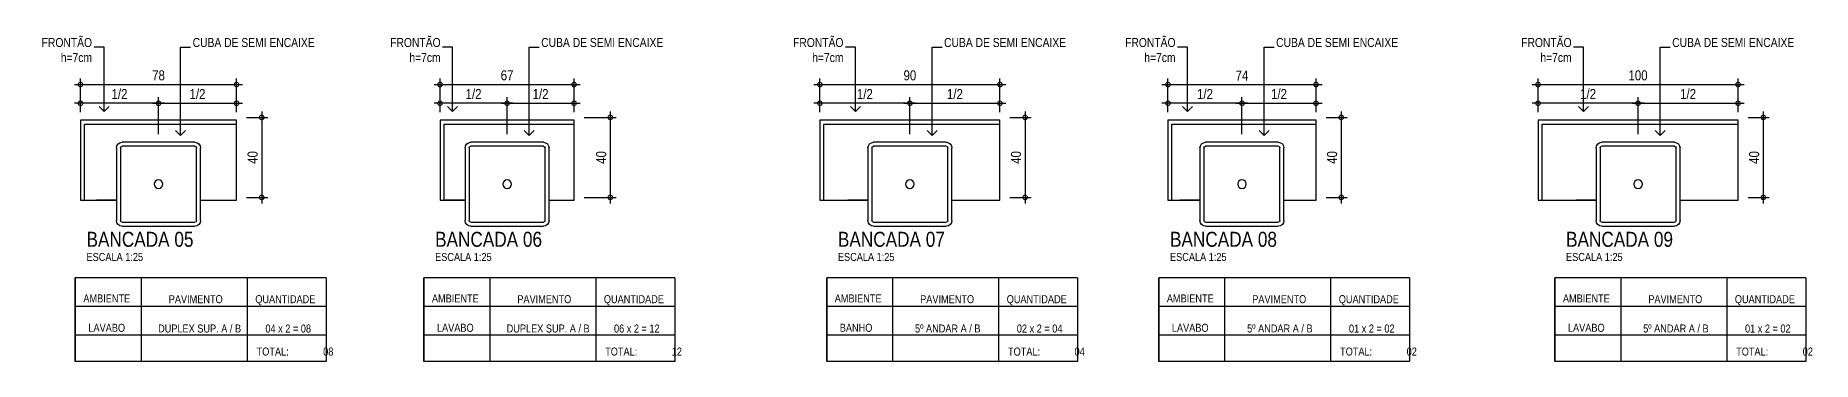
# Model space of a CAD drawing. Header units: metres. Extents: x 3 to 168, y -142 to 28.
# Drawn here: x 36.52 to 45.41, y 26.54 to 28.17 of the extents above; entities that cross this region are included whole.
import ezdxf
from ezdxf import colors
from ezdxf.entities.mleader import LeaderData, LeaderLine
from ezdxf.math import Vec2, Vec3

# ---------------------------------------------------------------- set-up
doc = ezdxf.new("R2010")
doc.units = ezdxf.units.M
for name, color, linetype in [('ARQ-DIM', 2, 'Continuous'), ('ARQ-HID', 2, 'Continuous'), ('ARQ-SIM', 1, 'Continuous'), ('ARQ-TXT', 2, 'Continuous')]:
    doc.layers.add(name, color=color, linetype=linetype)
doc.styles.add('Adesa', font='ARIALN.TTF')
doc.styles.add('Texto RL - Arial Narrow', font='ARIALN.TTF')
doc.dimstyles.new('ADESA 1-0025', dxfattribs={"dimtxt": 0.05, "dimasz": 0.045, "dimexe": 0.03, "dimexo": 0.04, "dimgap": 0.02, "dimtad": 1, "dimtoh": 1, "dimdec": 0, "dimlfac": 100, "dimzin": 4, "dimtxsty": 'Adesa', "dimblk": 'DOTSMALL', "dimcen": 1, "dimdle": 0.03, "dimclrd": 1, "dimclre": 1, "dimclrt": 256, "dimazin": 1, "dimtm": 1e-09, "dimtfac": 1, "dimtdec": 0, "dimtix": 1, "dimtmove": 2, "dimatfit": 0, "dimldrblk": 'DOTSMALL', "dimfxl": 0.8, "dimtvp": 2, "dimtolj": 1, "dimtzin": 0, "dimarcsym": 0})

# ---------------------------------------------------------------- blocks, each defined once
blk = doc.blocks.new('ARQ-HID-CUBA Q')
for points in [[(-0.1816, 0), (0.1816, 0)], [(-0.21, -0.5016), (-0.21, -0.1384)], [(-0.19, -0.5016), (-0.19, -0.1384)], [(-0.1816, -0.11), (0.1816, -0.11)], [(-0.1816, -0.13), (0.1816, -0.13)], [(0.19, -0.1384), (0.19, -0.5016)], [(0.21, -0.1384), (0.21, -0.5016)], [(-0.21, -0.4), (-0.31, -0.4)], [(0.21, -0.4), (0.31, -0.4)], [(0.1816, -0.51), (-0.1816, -0.51)], [(0.1816, -0.53), (-0.1816, -0.53)], [(0.1816, -0.53), (-0.1816, -0.53)]]:
    blk.add_lwpolyline(points)
blk.add_circle((0, -0.32), 0.0216)
for centre, radius, start, end in [((-0.1816, -0.1384), 0.0284, 90, 180), ((-0.1816, -0.1384), 0.0084, 90, 180), ((0.1816, -0.1384), 0.0284, 0, 90), ((0.1816, -0.1384), 0.0084, 0, 90), ((-0.1816, -0.5016), 0.0284, 180, 270), ((-0.1816, -0.5016), 0.0084, 180, 270), ((0.1816, -0.5016), 0.0284, 270, 0), ((0.1816, -0.5016), 0.0084, 270, 0)]:
    blk.add_arc(centre, radius, start, end)
blk = doc.blocks.new('_DotSmall')
at = {"color": 0, "linetype": 'ByBlock', "const_width": 0.5}
blk.add_lwpolyline([(-0.0625, 0, 1), (0.0625, 0, 1)], format="xyb", close=True, dxfattribs=at)
blk = doc.blocks.new('*D666')
at = {"layer": 'ARQ-DIM', "color": 1, "lineweight": -2, "transparency": 16777216}
for p, q in [((37.5784, 27.7627), (37.6844, 27.7627)), ((37.6544, 27.7927), (37.6544, 27.3327)), ((37.5784, 27.3627), (37.6844, 27.3627))]:
    blk.add_line(p, q, dxfattribs=at)
at = {"layer": 'Defpoints', "color": 0, "transparency": 16777216}
for p in [(37.5384, 27.7627), (37.5384, 27.3627), (37.6544, 27.3627)]:
    blk.add_point(p, dxfattribs=at)
at = {"layer": 'ARQ-DIM', "color": 1, "lineweight": -2, "transparency": 16777216, "xscale": 0.045, "yscale": 0.045, "zscale": 0.045}
for p, rotation in [((37.6544, 27.7627), 90), ((37.6544, 27.3627), 270)]:
    blk.add_blockref('_DotSmall', p, dxfattribs=dict(at, rotation=rotation))
at = {"layer": 'ARQ-DIM', "transparency": 16777216, "insert": (37.6089, 27.5627), "char_height": 0.05, "attachment_point": 5, "rotation": 90, "style": 'Adesa'}
blk.add_mtext('\\A1;40', dxfattribs=at)
blk = doc.blocks.new('*D667')
at = {"layer": 'ARQ-DIM', "color": 1, "lineweight": -2, "transparency": 16777216}
for p, q in [((36.7183, 27.9273), (37.5584, 27.9273)), ((36.7483, 27.7887), (36.7483, 27.9573)), ((37.5284, 27.7887), (37.5284, 27.9573))]:
    blk.add_line(p, q, dxfattribs=at)
at = {"layer": 'Defpoints', "color": 0, "transparency": 16777216}
for p in [(37.5284, 27.9273), (36.7483, 27.7487), (37.5284, 27.7487)]:
    blk.add_point(p, dxfattribs=at)
at = {"layer": 'ARQ-DIM', "color": 1, "lineweight": -2, "transparency": 16777216, "xscale": 0.045, "yscale": 0.045, "zscale": 0.045, "rotation": 180}
blk.add_blockref('_DotSmall', (36.7483, 27.9273), dxfattribs=at)
at = {"layer": 'ARQ-DIM', "color": 1, "lineweight": -2, "transparency": 16777216, "xscale": 0.045, "yscale": 0.045, "zscale": 0.045}
blk.add_blockref('_DotSmall', (37.5284, 27.9273), dxfattribs=at)
at = {"layer": 'ARQ-DIM', "transparency": 16777216, "insert": (37.1384, 27.9729), "char_height": 0.05, "attachment_point": 5, "style": 'Adesa'}
blk.add_mtext('\\A1;78', dxfattribs=at)
blk = doc.blocks.new('_Open90')
at = {"color": 0, "linetype": 'ByBlock', "lineweight": -2}
for p, q in [((0, 0), (-1, 0)), ((-0.5, 0.5), (0, 0)), ((0, 0), (-0.5, -0.5))]:
    blk.add_line(p, q, dxfattribs=at)
blk = doc.blocks.new('*D668')
at = {"layer": 'ARQ-DIM', "color": 1, "lineweight": -2, "transparency": 16777216}
for p, q in [((37.1684, 27.8337), (36.7183, 27.8337)), ((36.7483, 27.7887), (36.7483, 27.8637)), ((37.1384, 27.6787), (37.1384, 27.8637))]:
    blk.add_line(p, q, dxfattribs=at)
at = {"layer": 'Defpoints', "color": 0, "transparency": 16777216}
for p in [(36.7483, 27.8337), (36.7483, 27.7487), (37.1384, 27.6387)]:
    blk.add_point(p, dxfattribs=at)
at = {"layer": 'ARQ-DIM', "color": 1, "lineweight": -2, "transparency": 16777216, "xscale": 0.045, "yscale": 0.045, "zscale": 0.045, "rotation": 180}
blk.add_blockref('_DotSmall', (36.7483, 27.8337), dxfattribs=at)
at = {"layer": 'ARQ-DIM', "color": 1, "lineweight": -2, "transparency": 16777216, "xscale": 0.045, "yscale": 0.045, "zscale": 0.045}
blk.add_blockref('_DotSmall', (37.1384, 27.8337), dxfattribs=at)
at = {"layer": 'ARQ-DIM', "transparency": 16777216, "insert": (36.9433, 27.8795), "char_height": 0.05, "attachment_point": 5, "style": 'Adesa'}
blk.add_mtext('\\A1;1/2', dxfattribs=at)
blk = doc.blocks.new('*D669')
at = {"layer": 'ARQ-DIM', "color": 1, "lineweight": -2, "transparency": 16777216}
for p, q in [((37.1084, 27.8337), (37.5584, 27.8337)), ((37.1384, 27.6787), (37.1384, 27.8637)), ((37.5284, 27.7887), (37.5284, 27.8637))]:
    blk.add_line(p, q, dxfattribs=at)
at = {"layer": 'Defpoints', "color": 0, "transparency": 16777216}
for p in [(37.5284, 27.8337), (37.5284, 27.7487), (37.1384, 27.6387)]:
    blk.add_point(p, dxfattribs=at)
at = {"layer": 'ARQ-DIM', "color": 1, "lineweight": -2, "transparency": 16777216, "xscale": 0.045, "yscale": 0.045, "zscale": 0.045, "rotation": 180}
blk.add_blockref('_DotSmall', (37.1384, 27.8337), dxfattribs=at)
at = {"layer": 'ARQ-DIM', "color": 1, "lineweight": -2, "transparency": 16777216, "xscale": 0.045, "yscale": 0.045, "zscale": 0.045}
blk.add_blockref('_DotSmall', (37.5284, 27.8337), dxfattribs=at)
at = {"layer": 'ARQ-DIM', "transparency": 16777216, "insert": (37.3334, 27.8795), "char_height": 0.05, "attachment_point": 5, "style": 'Adesa'}
blk.add_mtext('\\A1;1/2', dxfattribs=at)
blk = doc.blocks.new('*D670')
at = {"layer": 'ARQ-DIM', "color": 1, "lineweight": -2, "transparency": 16777216}
for p, q in [((39.2657, 27.7627), (39.4268, 27.7627)), ((39.3968, 27.7927), (39.3968, 27.3327)), ((39.2657, 27.3627), (39.4268, 27.3627))]:
    blk.add_line(p, q, dxfattribs=at)
at = {"layer": 'Defpoints', "color": 0, "transparency": 16777216}
for p in [(39.2257, 27.7627), (39.2257, 27.3627), (39.3968, 27.3627)]:
    blk.add_point(p, dxfattribs=at)
at = {"layer": 'ARQ-DIM', "color": 1, "lineweight": -2, "transparency": 16777216, "xscale": 0.045, "yscale": 0.045, "zscale": 0.045}
for p, rotation in [((39.3968, 27.7627), 90), ((39.3968, 27.3627), 270)]:
    blk.add_blockref('_DotSmall', p, dxfattribs=dict(at, rotation=rotation))
at = {"layer": 'ARQ-DIM', "transparency": 16777216, "insert": (39.3513, 27.5627), "char_height": 0.05, "attachment_point": 5, "rotation": 90, "style": 'Adesa'}
blk.add_mtext('\\A1;40', dxfattribs=at)
blk = doc.blocks.new('*D671')
at = {"layer": 'ARQ-DIM', "color": 1, "lineweight": -2, "transparency": 16777216}
for p, q in [((38.5158, 27.9273), (39.2458, 27.9273)), ((38.5458, 27.7887), (38.5458, 27.9573)), ((39.2158, 27.7887), (39.2158, 27.9573))]:
    blk.add_line(p, q, dxfattribs=at)
at = {"layer": 'Defpoints', "color": 0, "transparency": 16777216}
for p in [(39.2158, 27.9273), (38.5458, 27.7487), (39.2158, 27.7487)]:
    blk.add_point(p, dxfattribs=at)
at = {"layer": 'ARQ-DIM', "color": 1, "lineweight": -2, "transparency": 16777216, "xscale": 0.045, "yscale": 0.045, "zscale": 0.045, "rotation": 180}
blk.add_blockref('_DotSmall', (38.5458, 27.9273), dxfattribs=at)
at = {"layer": 'ARQ-DIM', "color": 1, "lineweight": -2, "transparency": 16777216, "xscale": 0.045, "yscale": 0.045, "zscale": 0.045}
blk.add_blockref('_DotSmall', (39.2158, 27.9273), dxfattribs=at)
at = {"layer": 'ARQ-DIM', "transparency": 16777216, "insert": (38.8808, 27.9729), "char_height": 0.05, "attachment_point": 5, "style": 'Adesa'}
blk.add_mtext('\\A1;67', dxfattribs=at)
blk = doc.blocks.new('*D672')
at = {"layer": 'ARQ-DIM', "color": 1, "lineweight": -2, "transparency": 16777216}
for p, q in [((38.9108, 27.8337), (38.5158, 27.8337)), ((38.5458, 27.7887), (38.5458, 27.8637)), ((38.8808, 27.6787), (38.8808, 27.8637))]:
    blk.add_line(p, q, dxfattribs=at)
at = {"layer": 'Defpoints', "color": 0, "transparency": 16777216}
for p in [(38.5458, 27.8337), (38.5458, 27.7487), (38.8808, 27.6387)]:
    blk.add_point(p, dxfattribs=at)
at = {"layer": 'ARQ-DIM', "color": 1, "lineweight": -2, "transparency": 16777216, "xscale": 0.045, "yscale": 0.045, "zscale": 0.045, "rotation": 180}
blk.add_blockref('_DotSmall', (38.5458, 27.8337), dxfattribs=at)
at = {"layer": 'ARQ-DIM', "color": 1, "lineweight": -2, "transparency": 16777216, "xscale": 0.045, "yscale": 0.045, "zscale": 0.045}
blk.add_blockref('_DotSmall', (38.8808, 27.8337), dxfattribs=at)
at = {"layer": 'ARQ-DIM', "transparency": 16777216, "insert": (38.7133, 27.8795), "char_height": 0.05, "attachment_point": 5, "style": 'Adesa'}
blk.add_mtext('\\A1;1/2', dxfattribs=at)
blk = doc.blocks.new('*D673')
at = {"layer": 'ARQ-DIM', "color": 1, "lineweight": -2, "transparency": 16777216}
for p, q in [((38.8508, 27.8337), (39.2458, 27.8337)), ((38.8808, 27.6787), (38.8808, 27.8637)), ((39.2158, 27.7887), (39.2158, 27.8637))]:
    blk.add_line(p, q, dxfattribs=at)
at = {"layer": 'Defpoints', "color": 0, "transparency": 16777216}
for p in [(39.2158, 27.8337), (39.2158, 27.7487), (38.8808, 27.6387)]:
    blk.add_point(p, dxfattribs=at)
at = {"layer": 'ARQ-DIM', "color": 1, "lineweight": -2, "transparency": 16777216, "xscale": 0.045, "yscale": 0.045, "zscale": 0.045, "rotation": 180}
blk.add_blockref('_DotSmall', (38.8808, 27.8337), dxfattribs=at)
at = {"layer": 'ARQ-DIM', "color": 1, "lineweight": -2, "transparency": 16777216, "xscale": 0.045, "yscale": 0.045, "zscale": 0.045}
blk.add_blockref('_DotSmall', (39.2158, 27.8337), dxfattribs=at)
at = {"layer": 'ARQ-DIM', "transparency": 16777216, "insert": (39.0483, 27.8795), "char_height": 0.05, "attachment_point": 5, "style": 'Adesa'}
blk.add_mtext('\\A1;1/2', dxfattribs=at)
blk = doc.blocks.new('*D674')
at = {"layer": 'ARQ-DIM', "color": 1, "lineweight": -2, "transparency": 16777216}
for p, q in [((41.3944, 27.7627), (41.5005, 27.7627)), ((41.4705, 27.7927), (41.4705, 27.3327)), ((41.3944, 27.3627), (41.5005, 27.3627))]:
    blk.add_line(p, q, dxfattribs=at)
at = {"layer": 'Defpoints', "color": 0, "transparency": 16777216}
for p in [(41.3544, 27.7627), (41.3544, 27.3627), (41.4705, 27.3627)]:
    blk.add_point(p, dxfattribs=at)
at = {"layer": 'ARQ-DIM', "color": 1, "lineweight": -2, "transparency": 16777216, "xscale": 0.045, "yscale": 0.045, "zscale": 0.045}
for p, rotation in [((41.4705, 27.7627), 90), ((41.4705, 27.3627), 270)]:
    blk.add_blockref('_DotSmall', p, dxfattribs=dict(at, rotation=rotation))
at = {"layer": 'ARQ-DIM', "transparency": 16777216, "insert": (41.425, 27.5627), "char_height": 0.05, "attachment_point": 5, "rotation": 90, "style": 'Adesa'}
blk.add_mtext('\\A1;40', dxfattribs=at)
blk = doc.blocks.new('*D675')
at = {"layer": 'ARQ-DIM', "color": 1, "lineweight": -2, "transparency": 16777216}
for p, q in [((40.4145, 27.9273), (41.3745, 27.9273)), ((40.4445, 27.7887), (40.4445, 27.9573)), ((41.3445, 27.7887), (41.3445, 27.9573))]:
    blk.add_line(p, q, dxfattribs=at)
at = {"layer": 'Defpoints', "color": 0, "transparency": 16777216}
for p in [(41.3445, 27.9273), (40.4445, 27.7487), (41.3445, 27.7487)]:
    blk.add_point(p, dxfattribs=at)
at = {"layer": 'ARQ-DIM', "color": 1, "lineweight": -2, "transparency": 16777216, "xscale": 0.045, "yscale": 0.045, "zscale": 0.045, "rotation": 180}
blk.add_blockref('_DotSmall', (40.4445, 27.9273), dxfattribs=at)
at = {"layer": 'ARQ-DIM', "color": 1, "lineweight": -2, "transparency": 16777216, "xscale": 0.045, "yscale": 0.045, "zscale": 0.045}
blk.add_blockref('_DotSmall', (41.3445, 27.9273), dxfattribs=at)
at = {"layer": 'ARQ-DIM', "transparency": 16777216, "insert": (40.8945, 27.9729), "char_height": 0.05, "attachment_point": 5, "style": 'Adesa'}
blk.add_mtext('\\A1;90', dxfattribs=at)
blk = doc.blocks.new('*D676')
at = {"layer": 'ARQ-DIM', "color": 1, "lineweight": -2, "transparency": 16777216}
for p, q in [((40.9245, 27.8337), (40.4145, 27.8337)), ((40.4445, 27.7887), (40.4445, 27.8637)), ((40.8945, 27.6787), (40.8945, 27.8637))]:
    blk.add_line(p, q, dxfattribs=at)
at = {"layer": 'Defpoints', "color": 0, "transparency": 16777216}
for p in [(40.4445, 27.8337), (40.4445, 27.7487), (40.8945, 27.6387)]:
    blk.add_point(p, dxfattribs=at)
at = {"layer": 'ARQ-DIM', "color": 1, "lineweight": -2, "transparency": 16777216, "xscale": 0.045, "yscale": 0.045, "zscale": 0.045, "rotation": 180}
blk.add_blockref('_DotSmall', (40.4445, 27.8337), dxfattribs=at)
at = {"layer": 'ARQ-DIM', "color": 1, "lineweight": -2, "transparency": 16777216, "xscale": 0.045, "yscale": 0.045, "zscale": 0.045}
blk.add_blockref('_DotSmall', (40.8945, 27.8337), dxfattribs=at)
at = {"layer": 'ARQ-DIM', "transparency": 16777216, "insert": (40.6695, 27.8795), "char_height": 0.05, "attachment_point": 5, "style": 'Adesa'}
blk.add_mtext('\\A1;1/2', dxfattribs=at)
blk = doc.blocks.new('*D677')
at = {"layer": 'ARQ-DIM', "color": 1, "lineweight": -2, "transparency": 16777216}
for p, q in [((40.8645, 27.8337), (41.3745, 27.8337)), ((40.8945, 27.6787), (40.8945, 27.8637)), ((41.3445, 27.7887), (41.3445, 27.8637))]:
    blk.add_line(p, q, dxfattribs=at)
at = {"layer": 'Defpoints', "color": 0, "transparency": 16777216}
for p in [(41.3445, 27.8337), (41.3445, 27.7487), (40.8945, 27.6387)]:
    blk.add_point(p, dxfattribs=at)
at = {"layer": 'ARQ-DIM', "color": 1, "lineweight": -2, "transparency": 16777216, "xscale": 0.045, "yscale": 0.045, "zscale": 0.045, "rotation": 180}
blk.add_blockref('_DotSmall', (40.8945, 27.8337), dxfattribs=at)
at = {"layer": 'ARQ-DIM', "color": 1, "lineweight": -2, "transparency": 16777216, "xscale": 0.045, "yscale": 0.045, "zscale": 0.045}
blk.add_blockref('_DotSmall', (41.3445, 27.8337), dxfattribs=at)
at = {"layer": 'ARQ-DIM', "transparency": 16777216, "insert": (41.1195, 27.8795), "char_height": 0.05, "attachment_point": 5, "style": 'Adesa'}
blk.add_mtext('\\A1;1/2', dxfattribs=at)
blk = doc.blocks.new('*D678')
at = {"layer": 'ARQ-DIM', "color": 1, "lineweight": -2, "transparency": 16777216}
for p, q in [((42.9745, 27.7627), (43.0806, 27.7627)), ((43.0506, 27.7927), (43.0506, 27.3327)), ((42.9745, 27.3627), (43.0806, 27.3627))]:
    blk.add_line(p, q, dxfattribs=at)
at = {"layer": 'Defpoints', "color": 0, "transparency": 16777216}
for p in [(42.9345, 27.7627), (42.9345, 27.3627), (43.0506, 27.3627)]:
    blk.add_point(p, dxfattribs=at)
at = {"layer": 'ARQ-DIM', "color": 1, "lineweight": -2, "transparency": 16777216, "xscale": 0.045, "yscale": 0.045, "zscale": 0.045}
for p, rotation in [((43.0506, 27.7627), 90), ((43.0506, 27.3627), 270)]:
    blk.add_blockref('_DotSmall', p, dxfattribs=dict(at, rotation=rotation))
at = {"layer": 'ARQ-DIM', "transparency": 16777216, "insert": (43.005, 27.5627), "char_height": 0.05, "attachment_point": 5, "rotation": 90, "style": 'Adesa'}
blk.add_mtext('\\A1;40', dxfattribs=at)
blk = doc.blocks.new('*D679')
at = {"layer": 'ARQ-DIM', "color": 1, "lineweight": -2, "transparency": 16777216}
for p, q in [((42.1545, 27.9273), (42.9545, 27.9273)), ((42.1845, 27.7887), (42.1845, 27.9573)), ((42.9245, 27.7887), (42.9245, 27.9573))]:
    blk.add_line(p, q, dxfattribs=at)
at = {"layer": 'Defpoints', "color": 0, "transparency": 16777216}
for p in [(42.9245, 27.9273), (42.1845, 27.7487), (42.9245, 27.7487)]:
    blk.add_point(p, dxfattribs=at)
at = {"layer": 'ARQ-DIM', "color": 1, "lineweight": -2, "transparency": 16777216, "xscale": 0.045, "yscale": 0.045, "zscale": 0.045, "rotation": 180}
blk.add_blockref('_DotSmall', (42.1845, 27.9273), dxfattribs=at)
at = {"layer": 'ARQ-DIM', "color": 1, "lineweight": -2, "transparency": 16777216, "xscale": 0.045, "yscale": 0.045, "zscale": 0.045}
blk.add_blockref('_DotSmall', (42.9245, 27.9273), dxfattribs=at)
at = {"layer": 'ARQ-DIM', "transparency": 16777216, "insert": (42.5545, 27.9723), "char_height": 0.05, "attachment_point": 5, "style": 'Adesa'}
blk.add_mtext('\\A1;74', dxfattribs=at)
blk = doc.blocks.new('*D680')
at = {"layer": 'ARQ-DIM', "color": 1, "lineweight": -2, "transparency": 16777216}
for p, q in [((42.5845, 27.8337), (42.1545, 27.8337)), ((42.1845, 27.7887), (42.1845, 27.8637)), ((42.5545, 27.6787), (42.5545, 27.8637))]:
    blk.add_line(p, q, dxfattribs=at)
at = {"layer": 'Defpoints', "color": 0, "transparency": 16777216}
for p in [(42.1845, 27.8337), (42.1845, 27.7487), (42.5545, 27.6387)]:
    blk.add_point(p, dxfattribs=at)
at = {"layer": 'ARQ-DIM', "color": 1, "lineweight": -2, "transparency": 16777216, "xscale": 0.045, "yscale": 0.045, "zscale": 0.045, "rotation": 180}
blk.add_blockref('_DotSmall', (42.1845, 27.8337), dxfattribs=at)
at = {"layer": 'ARQ-DIM', "color": 1, "lineweight": -2, "transparency": 16777216, "xscale": 0.045, "yscale": 0.045, "zscale": 0.045}
blk.add_blockref('_DotSmall', (42.5545, 27.8337), dxfattribs=at)
at = {"layer": 'ARQ-DIM', "transparency": 16777216, "insert": (42.3695, 27.8795), "char_height": 0.05, "attachment_point": 5, "style": 'Adesa'}
blk.add_mtext('\\A1;1/2', dxfattribs=at)
blk = doc.blocks.new('*D681')
at = {"layer": 'ARQ-DIM', "color": 1, "lineweight": -2, "transparency": 16777216}
for p, q in [((42.5245, 27.8337), (42.9545, 27.8337)), ((42.5545, 27.6787), (42.5545, 27.8637)), ((42.9245, 27.7887), (42.9245, 27.8637))]:
    blk.add_line(p, q, dxfattribs=at)
at = {"layer": 'Defpoints', "color": 0, "transparency": 16777216}
for p in [(42.9245, 27.8337), (42.9245, 27.7487), (42.5545, 27.6387)]:
    blk.add_point(p, dxfattribs=at)
at = {"layer": 'ARQ-DIM', "color": 1, "lineweight": -2, "transparency": 16777216, "xscale": 0.045, "yscale": 0.045, "zscale": 0.045, "rotation": 180}
blk.add_blockref('_DotSmall', (42.5545, 27.8337), dxfattribs=at)
at = {"layer": 'ARQ-DIM', "color": 1, "lineweight": -2, "transparency": 16777216, "xscale": 0.045, "yscale": 0.045, "zscale": 0.045}
blk.add_blockref('_DotSmall', (42.9245, 27.8337), dxfattribs=at)
at = {"layer": 'ARQ-DIM', "transparency": 16777216, "insert": (42.7395, 27.8795), "char_height": 0.05, "attachment_point": 5, "style": 'Adesa'}
blk.add_mtext('\\A1;1/2', dxfattribs=at)
blk = doc.blocks.new('*D682')
at = {"layer": 'ARQ-DIM', "color": 1, "lineweight": -2, "transparency": 16777216}
for p, q in [((45.0843, 27.7627), (45.1904, 27.7627)), ((45.1604, 27.7927), (45.1604, 27.3327)), ((45.0843, 27.3627), (45.1904, 27.3627))]:
    blk.add_line(p, q, dxfattribs=at)
at = {"layer": 'Defpoints', "color": 0, "transparency": 16777216}
for p in [(45.0443, 27.7627), (45.0443, 27.3627), (45.1604, 27.3627)]:
    blk.add_point(p, dxfattribs=at)
at = {"layer": 'ARQ-DIM', "color": 1, "lineweight": -2, "transparency": 16777216, "xscale": 0.045, "yscale": 0.045, "zscale": 0.045}
for p, rotation in [((45.1604, 27.7627), 90), ((45.1604, 27.3627), 270)]:
    blk.add_blockref('_DotSmall', p, dxfattribs=dict(at, rotation=rotation))
at = {"layer": 'ARQ-DIM', "transparency": 16777216, "insert": (45.1148, 27.5627), "char_height": 0.05, "attachment_point": 5, "rotation": 90, "style": 'Adesa'}
blk.add_mtext('\\A1;40', dxfattribs=at)
blk = doc.blocks.new('*D683')
at = {"layer": 'ARQ-DIM', "color": 1, "lineweight": -2, "transparency": 16777216}
for p, q in [((44.0043, 27.9273), (45.0643, 27.9273)), ((44.0343, 27.7887), (44.0343, 27.9573)), ((45.0343, 27.7887), (45.0343, 27.9573))]:
    blk.add_line(p, q, dxfattribs=at)
at = {"layer": 'Defpoints', "color": 0, "transparency": 16777216}
for p in [(45.0343, 27.9273), (44.0343, 27.7487), (45.0343, 27.7487)]:
    blk.add_point(p, dxfattribs=at)
at = {"layer": 'ARQ-DIM', "color": 1, "lineweight": -2, "transparency": 16777216, "xscale": 0.045, "yscale": 0.045, "zscale": 0.045, "rotation": 180}
blk.add_blockref('_DotSmall', (44.0343, 27.9273), dxfattribs=at)
at = {"layer": 'ARQ-DIM', "color": 1, "lineweight": -2, "transparency": 16777216, "xscale": 0.045, "yscale": 0.045, "zscale": 0.045}
blk.add_blockref('_DotSmall', (45.0343, 27.9273), dxfattribs=at)
at = {"layer": 'ARQ-DIM', "transparency": 16777216, "insert": (44.5343, 27.9729), "char_height": 0.05, "attachment_point": 5, "style": 'Adesa'}
blk.add_mtext('\\A1;100', dxfattribs=at)
blk = doc.blocks.new('*D684')
at = {"layer": 'ARQ-DIM', "color": 1, "lineweight": -2, "transparency": 16777216}
for p, q in [((44.5643, 27.8337), (44.0043, 27.8337)), ((44.0343, 27.7887), (44.0343, 27.8637)), ((44.5343, 27.6787), (44.5343, 27.8637))]:
    blk.add_line(p, q, dxfattribs=at)
at = {"layer": 'Defpoints', "color": 0, "transparency": 16777216}
for p in [(44.0343, 27.8337), (44.0343, 27.7487), (44.5343, 27.6387)]:
    blk.add_point(p, dxfattribs=at)
at = {"layer": 'ARQ-DIM', "color": 1, "lineweight": -2, "transparency": 16777216, "xscale": 0.045, "yscale": 0.045, "zscale": 0.045, "rotation": 180}
blk.add_blockref('_DotSmall', (44.0343, 27.8337), dxfattribs=at)
at = {"layer": 'ARQ-DIM', "color": 1, "lineweight": -2, "transparency": 16777216, "xscale": 0.045, "yscale": 0.045, "zscale": 0.045}
blk.add_blockref('_DotSmall', (44.5343, 27.8337), dxfattribs=at)
at = {"layer": 'ARQ-DIM', "transparency": 16777216, "insert": (44.2843, 27.8795), "char_height": 0.05, "attachment_point": 5, "style": 'Adesa'}
blk.add_mtext('\\A1;1/2', dxfattribs=at)
blk = doc.blocks.new('*D685')
at = {"layer": 'ARQ-DIM', "color": 1, "lineweight": -2, "transparency": 16777216}
for p, q in [((44.5043, 27.8337), (45.0643, 27.8337)), ((44.5343, 27.6787), (44.5343, 27.8637)), ((45.0343, 27.7887), (45.0343, 27.8637))]:
    blk.add_line(p, q, dxfattribs=at)
at = {"layer": 'Defpoints', "color": 0, "transparency": 16777216}
for p in [(45.0343, 27.8337), (45.0343, 27.7487), (44.5343, 27.6387)]:
    blk.add_point(p, dxfattribs=at)
at = {"layer": 'ARQ-DIM', "color": 1, "lineweight": -2, "transparency": 16777216, "xscale": 0.045, "yscale": 0.045, "zscale": 0.045, "rotation": 180}
blk.add_blockref('_DotSmall', (44.5343, 27.8337), dxfattribs=at)
at = {"layer": 'ARQ-DIM', "color": 1, "lineweight": -2, "transparency": 16777216, "xscale": 0.045, "yscale": 0.045, "zscale": 0.045}
blk.add_blockref('_DotSmall', (45.0343, 27.8337), dxfattribs=at)
at = {"layer": 'ARQ-DIM', "transparency": 16777216, "insert": (44.7843, 27.8795), "char_height": 0.05, "attachment_point": 5, "style": 'Adesa'}
blk.add_mtext('\\A1;1/2', dxfattribs=at)
blk = doc.blocks.new('AREAS MOLHADAS')
at = {"layer": 'ARQ-HID'}
for points in [[(37.3884, 27.3487), (37.5284, 27.3487), (37.5284, 27.7487), (36.7483, 27.7487), (36.7483, 27.3487), (36.9284, 27.3487)], [(36.7683, 27.3487), (36.7683, 27.7287), (37.5284, 27.7287)], [(39.1308, 27.3487), (39.2158, 27.3487), (39.2158, 27.7487), (38.5458, 27.7487), (38.5458, 27.3487), (38.6708, 27.3487)], [(38.5658, 27.3487), (38.5658, 27.7287), (39.2158, 27.7287)], [(41.1445, 27.3487), (41.3445, 27.3487), (41.3445, 27.7487), (40.4445, 27.7487), (40.4445, 27.3487), (40.6845, 27.3487)], [(40.4645, 27.3487), (40.4645, 27.7287), (41.3445, 27.7287)], [(42.8045, 27.3487), (42.9245, 27.3487), (42.9245, 27.7487), (42.1845, 27.7487), (42.1845, 27.3487), (42.3445, 27.3487)], [(42.2045, 27.3487), (42.2045, 27.7287), (42.9245, 27.7287)], [(44.7844, 27.3487), (45.0343, 27.3487), (45.0343, 27.7487), (44.0343, 27.7487), (44.0343, 27.3487), (44.3243, 27.3487)], [(44.0543, 27.3487), (44.0543, 27.7287), (45.0343, 27.7287)]]:
    blk.add_lwpolyline(points, dxfattribs=at)
at = {"layer": 'ARQ-SIM', "ltscale": 0.01}
for p, q in [((37.9765, 26.9611), (36.7225, 26.9611, 0)), ((36.7225, 26.5427, 0), (36.7225, 26.9611, 0)), ((36.7225, 26.5427, 0), (36.7225, 26.9611, 0)), ((36.7225, 26.9611, 0), (36.7225, 26.5427, 0)), ((37.0515, 26.9611), (37.0515, 26.5427)), ((37.5813, 26.9611), (37.5813, 26.5427)), ((37.9765, 26.9611), (37.9765, 26.5427)), ((39.7189, 26.9611), (38.4649, 26.9611, 0)), ((38.4649, 26.5427, 0), (38.4649, 26.9611, 0)), ((38.4649, 26.5427, 0), (38.4649, 26.9611, 0)), ((38.4649, 26.9611, 0), (38.4649, 26.5427, 0)), ((38.7939, 26.9611), (38.7939, 26.5427)), ((39.3237, 26.9611), (39.3237, 26.5427)), ((39.7189, 26.9611), (39.7189, 26.5427)), ((41.7326, 26.9611), (40.4786, 26.9611, 0)), ((40.4786, 26.5427, 0), (40.4786, 26.9611, 0)), ((40.4786, 26.5427, 0), (40.4786, 26.9611, 0)), ((40.4786, 26.9611, 0), (40.4786, 26.5427, 0)), ((40.8076, 26.9611), (40.8076, 26.5427)), ((41.3374, 26.9611), (41.3374, 26.5427)), ((41.7326, 26.9611), (41.7326, 26.5427)), ((43.3926, 26.9611), (42.1386, 26.9611, 0)), ((42.1386, 26.5427, 0), (42.1386, 26.9611, 0)), ((42.1386, 26.5427, 0), (42.1386, 26.9611, 0)), ((42.1386, 26.9611, 0), (42.1386, 26.5427, 0)), ((42.4676, 26.9611), (42.4676, 26.5427)), ((42.9975, 26.9611), (42.9975, 26.5427)), ((43.3926, 26.9611), (43.3926, 26.5427)), ((45.3724, 26.9611), (44.1185, 26.9611, 0)), ((44.1185, 26.5427, 0), (44.1185, 26.9611, 0)), ((44.1185, 26.5427, 0), (44.1185, 26.9611, 0)), ((44.1185, 26.9611, 0), (44.1185, 26.5427, 0)), ((44.4475, 26.9611), (44.4475, 26.5427)), ((44.9773, 26.9611), (44.9773, 26.5427)), ((45.3724, 26.9611), (45.3724, 26.5427)), ((37.0515, 26.8173), (36.7225, 26.8173, 0)), ((37.9765, 26.8173), (37.0515, 26.8173)), ((38.7939, 26.8173), (38.4649, 26.8173, 0)), ((39.7189, 26.8173), (38.7939, 26.8173)), ((40.8076, 26.8173), (40.4786, 26.8173, 0)), ((41.7326, 26.8173), (40.8076, 26.8173)), ((42.4676, 26.8173), (42.1386, 26.8173, 0)), ((43.3926, 26.8173), (42.4676, 26.8173)), ((44.4475, 26.8173), (44.1185, 26.8173, 0)), ((45.3724, 26.8173), (44.4475, 26.8173)), ((37.0515, 26.6735), (36.7225, 26.6735, 0)), ((37.9765, 26.6735), (36.7225, 26.6735, 0)), ((37.9765, 26.6735), (37.0515, 26.6735)), ((38.7939, 26.6735), (38.4649, 26.6735, 0)), ((39.7189, 26.6735), (38.4649, 26.6735, 0)), ((39.7189, 26.6735), (38.7939, 26.6735)), ((40.8076, 26.6735), (40.4786, 26.6735, 0)), ((41.7326, 26.6735), (40.4786, 26.6735, 0)), ((41.7326, 26.6735), (40.8076, 26.6735)), ((42.4676, 26.6735), (42.1386, 26.6735, 0)), ((43.3926, 26.6735), (42.1386, 26.6735, 0)), ((43.3926, 26.6735), (42.4676, 26.6735)), ((44.4475, 26.6735), (44.1185, 26.6735, 0)), ((45.3724, 26.6735), (44.1185, 26.6735, 0)), ((45.3724, 26.6735), (44.4475, 26.6735)), ((37.9765, 26.5427), (36.7225, 26.5427)), ((39.7189, 26.5427), (38.4649, 26.5427)), ((41.7326, 26.5427), (40.4786, 26.5427)), ((43.3926, 26.5427), (42.1386, 26.5427)), ((45.3724, 26.5427), (44.1185, 26.5427))]:
    blk.add_line(p, q, dxfattribs=at)
at = {"layer": 'ARQ-HID', "xscale": -1}
for p in [(37.1384, 27.7487), (38.8808, 27.7487), (40.8945, 27.7487), (42.5545, 27.7487), (44.5343, 27.7487)]:
    blk.add_blockref('ARQ-HID-CUBA Q', p, dxfattribs=at)
at = {"layer": 'ARQ-TXT', "style": 'Adesa'}
for s, height, p in [('BANCADA 05', 0.075, (36.7786, 27.116, 0)), ('BANCADA 06', 0.075, (38.521, 27.116, 0)), ('BANCADA 07', 0.075, (40.5347, 27.116, 0)), ('BANCADA 08', 0.075, (42.1947, 27.116, 0)), ('BANCADA 09', 0.075, (44.1745, 27.116, 0)), ('ESCALA 1:25', 0.04, (36.7786, 27.0453, 0)), ('ESCALA 1:25', 0.04, (38.521, 27.0453, 0)), ('ESCALA 1:25', 0.04, (40.5347, 27.0453, 0)), ('ESCALA 1:25', 0.04, (42.1947, 27.0453, 0)), ('ESCALA 1:25', 0.04, (44.1745, 27.0453, 0))]:
    blk.add_text(s, height=height, dxfattribs=at).set_placement(p)
at = {"layer": 'ARQ-TXT', "ltscale": 0.01, "char_height": 0.04, "style": 'Adesa'}
for s, insert, width, attachment_point in [('AMBIENTE', (36.8798, 26.8779), 0.605305, 2), ('PAVIMENTO', (37.3245, 26.8742), 0.730227, 2), ('QUANTIDADE', (37.7724, 26.8742), 0.730227, 2), ('AMBIENTE', (38.6222, 26.8779), 0.605305, 2), ('PAVIMENTO', (39.0669, 26.8742), 0.730227, 2), ('QUANTIDADE', (39.5148, 26.8742), 0.730227, 2), ('AMBIENTE', (40.6359, 26.8779), 0.605305, 2), ('PAVIMENTO', (41.0806, 26.8742), 0.730227, 2), ('QUANTIDADE', (41.5285, 26.8742), 0.730227, 2), ('AMBIENTE', (42.2959, 26.8779), 0.605305, 2), ('PAVIMENTO', (42.7406, 26.8742), 0.730227, 2), ('QUANTIDADE', (43.1885, 26.8742), 0.730227, 2), ('AMBIENTE', (44.2758, 26.8779), 0.605305, 2), ('PAVIMENTO', (44.7204, 26.8742), 0.730227, 2), ('QUANTIDADE', (45.1683, 26.8742), 0.730227, 2), ('LAVABO', (36.7879, 26.7311), 0.540327, 1), ('DUPLEX SUP. A / B', (37.1363, 26.7276, 0), 0.469083, 1), ('\\pi0.08433;04 x 2 = 08', (37.5885, 26.7274, 0), 0.392826, 1), ('LAVABO', (38.5303, 26.7311), 0.540327, 1), ('DUPLEX SUP. A / B', (38.8787, 26.7276, 0), 0.469083, 1), ('\\pi0.0845;06 x 2 = 12', (39.3309, 26.7274, 0), 0.392826, 1), ('BANHO', (40.544, 26.7311), 0.540327, 1), ('5º ANDAR A / B', (40.92, 26.7276), 0.469083, 1), ('\\pi0.08442;02 x 2 = 04', (41.3446, 26.7274, 0), 0.392826, 1), ('LAVABO', (42.204, 26.7311), 0.540327, 1), ('5º ANDAR A / B', (42.5801, 26.7276), 0.469083, 1), ('\\pi0.0845;01 x 2 = 02', (43.0047, 26.7274, 0), 0.392826, 1), ('LAVABO', (44.1839, 26.7311), 0.540327, 1), ('5º ANDAR A / B', (44.5599, 26.7276), 0.469083, 1), ('\\pi0.0845;01 x 2 = 02', (44.9845, 26.7274, 0), 0.392826, 1), ('TOTAL:^I 08', (37.6288, 26.6122, 0), 0.521891, 1), ('TOTAL:^I 12', (39.3712, 26.6122, 0), 0.521891, 1), ('TOTAL:^I 04', (41.3849, 26.6122, 0), 0.521891, 1), ('TOTAL:^I 02', (43.0449, 26.6122, 0), 0.521891, 1), ('TOTAL:^I 02', (45.0247, 26.6122, 0), 0.521891, 1)]:
    blk.add_mtext(s, dxfattribs=dict(at, insert=insert, width=width, attachment_point=attachment_point))
at = {"layer": 'ARQ-DIM'}
for base, p1, p2, picture, middle in [((37.5284, 27.9273), (36.7483, 27.7487), (37.5284, 27.7487), '*D667', (37.1384, 27.9729)), ((39.2158, 27.9273), (38.5458, 27.7487), (39.2158, 27.7487), '*D671', (38.8808, 27.9729)), ((41.3445, 27.9273), (40.4445, 27.7487), (41.3445, 27.7487), '*D675', (40.8945, 27.9729)), ((42.9245, 27.9273), (42.1845, 27.7487), (42.9245, 27.7487), '*D679', (42.5545, 27.9723)), ((45.0343, 27.9273), (44.0343, 27.7487), (45.0343, 27.7487), '*D683', (44.5343, 27.9729))]:
    dim = blk.add_linear_dim(base=base, p1=p1, p2=p2, dimstyle='ADESA 1-0025', dxfattribs=at)
    dim.commit()
    dim.dimension.update_dxf_attribs({"geometry": picture, "text_midpoint": middle})
for base, p1, p2, picture, middle in [((36.7483, 27.8337), (37.1384, 27.6387), (36.7483, 27.7487), '*D668', (36.9433, 27.8795)), ((37.5284, 27.8337), (37.1384, 27.6387), (37.5284, 27.7487), '*D669', (37.3334, 27.8795)), ((38.5458, 27.8337), (38.8808, 27.6387), (38.5458, 27.7487), '*D672', (38.7133, 27.8795)), ((39.2158, 27.8337), (38.8808, 27.6387), (39.2158, 27.7487), '*D673', (39.0483, 27.8795)), ((40.4445, 27.8337), (40.8945, 27.6387), (40.4445, 27.7487), '*D676', (40.6695, 27.8795)), ((41.3445, 27.8337), (40.8945, 27.6387), (41.3445, 27.7487), '*D677', (41.1195, 27.8795)), ((42.1845, 27.8337), (42.5545, 27.6387), (42.1845, 27.7487), '*D680', (42.3695, 27.8795)), ((42.9245, 27.8337), (42.5545, 27.6387), (42.9245, 27.7487), '*D681', (42.7395, 27.8795)), ((44.0343, 27.8337), (44.5343, 27.6387), (44.0343, 27.7487), '*D684', (44.2843, 27.8795)), ((45.0343, 27.8337), (44.5343, 27.6387), (45.0343, 27.7487), '*D685', (44.7843, 27.8795))]:
    dim = blk.add_linear_dim(base=base, p1=p1, p2=p2, text='1/2', dimstyle='ADESA 1-0025', dxfattribs=at)
    dim.commit()
    dim.dimension.update_dxf_attribs({"geometry": picture, "text_midpoint": middle})
for base, p1, p2, picture, middle in [((37.6544, 27.3627), (37.5384, 27.7627), (37.5384, 27.3627), '*D666', (37.6089, 27.5627)), ((39.3968, 27.3627), (39.2257, 27.7627), (39.2257, 27.3627), '*D670', (39.3513, 27.5627)), ((41.4705, 27.3627), (41.3544, 27.7627), (41.3544, 27.3627), '*D674', (41.425, 27.5627)), ((43.0506, 27.3627), (42.9345, 27.7627), (42.9345, 27.3627), '*D678', (43.005, 27.5627)), ((45.1604, 27.3627), (45.0443, 27.7627), (45.0443, 27.3627), '*D682', (45.1148, 27.5627))]:
    dim = blk.add_linear_dim(base=base, p1=p1, p2=p2, angle=90, dimstyle='ADESA 1-0025', dxfattribs=at)
    dim.commit()
    dim.dimension.update_dxf_attribs({"geometry": picture, "text_midpoint": middle})
at = {"layer": 'ARQ-TXT'}
ml = blk.add_multileader_mtext('Standard', dxfattribs=at)
ml.set_content('FRONTÃO \\Ph=7cm', color=256, style='Texto RL - Arial Narrow')
ml.set_leader_properties(color=1)
ml.set_arrow_properties(name='OPEN90')
ml.build(insert=Vec2(0, 0))
ml.multileader.update_dxf_attribs({"text_left_attachment_type": 7, "text_right_attachment_type": 7, "dogleg_length": 0.05, "arrow_head_size": 0.05})
ctx = ml.context
ctx.base_point, ctx.char_height, ctx.arrow_head_size, ctx.landing_gap_size, ctx.plane_origin = Vec3(36.5507, 28.1141, 0), 0.045, 0.05, 0.01, Vec3(36.4089, 27.7828, 0)
ctx.left_attachment, ctx.right_attachment, ctx.text_align_type = 7, 7, 2
notes = []
notes.append((ctx, [(1, (1, 1, 0), (36.8662, 28.1141, 0), (-1, 0), 0.05, [(0, [(36.8662, 27.7928, 0)], 0, [])])]))
ctx.mtext.insert, ctx.mtext.alignment, ctx.mtext.flow_direction = Vec3(36.8062, 28.1598, 0), 3, 5
ml = blk.add_multileader_mtext('Standard', dxfattribs=at)
ml.set_content('CUBA DE SEMI ENCAIXE', color=256, style='Texto RL - Arial Narrow')
ml.set_leader_properties(color=1)
ml.set_arrow_properties(name='OPEN90')
ml.build(insert=Vec2(0, 0))
ml.multileader.update_dxf_attribs({"text_left_attachment_type": 7, "text_right_attachment_type": 7, "dogleg_length": 0.05, "arrow_head_size": 0.05})
ctx = ml.context
ctx.base_point, ctx.char_height, ctx.arrow_head_size, ctx.landing_gap_size, ctx.plane_origin = Vec3(37.2991, 28.1141, 0), 0.045, 0.05, 0.01, Vec3(37.8225, 27.5878, 0)
ctx.left_attachment, ctx.right_attachment = 7, 7
notes.append((ctx, [(1, (1, 1, 0), (37.2491, 28.1141, 0), (1, 0), 0.05, [(0, [(37.2491, 27.673, 0)], 0, [])])]))
ctx.mtext.insert, ctx.mtext.flow_direction = Vec3(37.3091, 28.1599, 0), 5
ml = blk.add_multileader_mtext('Standard', dxfattribs=at)
ml.set_content('FRONTÃO \\Ph=7cm', color=256, style='Texto RL - Arial Narrow')
ml.set_leader_properties(color=1)
ml.set_arrow_properties(name='OPEN90')
ml.build(insert=Vec2(0, 0))
ml.multileader.update_dxf_attribs({"text_left_attachment_type": 7, "text_right_attachment_type": 7, "dogleg_length": 0.05, "arrow_head_size": 0.05})
ctx = ml.context
ctx.base_point, ctx.char_height, ctx.arrow_head_size, ctx.landing_gap_size, ctx.plane_origin = Vec3(38.2931, 28.1141, 0), 0.045, 0.05, 0.01, Vec3(38.1513, 27.7828, 0)
ctx.left_attachment, ctx.right_attachment, ctx.text_align_type = 7, 7, 2
notes.append((ctx, [(1, (1, 1, 0), (38.6086, 28.1141, 0), (-1, 0), 0.05, [(0, [(38.6086, 27.7928, 0)], 0, [])])]))
ctx.mtext.insert, ctx.mtext.alignment, ctx.mtext.flow_direction = Vec3(38.5486, 28.1598, 0), 3, 5
ml = blk.add_multileader_mtext('Standard', dxfattribs=at)
ml.set_content('CUBA DE SEMI ENCAIXE', color=256, style='Texto RL - Arial Narrow')
ml.set_leader_properties(color=1)
ml.set_arrow_properties(name='OPEN90')
ml.build(insert=Vec2(0, 0))
ml.multileader.update_dxf_attribs({"text_left_attachment_type": 7, "text_right_attachment_type": 7, "dogleg_length": 0.05, "arrow_head_size": 0.05})
ctx = ml.context
ctx.base_point, ctx.char_height, ctx.arrow_head_size, ctx.landing_gap_size, ctx.plane_origin = Vec3(39.0415, 28.1141, 0), 0.045, 0.05, 0.01, Vec3(39.5649, 27.5878, 0)
ctx.left_attachment, ctx.right_attachment = 7, 7
notes.append((ctx, [(1, (1, 1, 0), (38.9915, 28.1141, 0), (1, 0), 0.05, [(0, [(38.9915, 27.673, 0)], 0, [])])]))
ctx.mtext.insert, ctx.mtext.flow_direction = Vec3(39.0515, 28.1599, 0), 5
ml = blk.add_multileader_mtext('Standard', dxfattribs=at)
ml.set_content('FRONTÃO \\Ph=7cm', color=256, style='Texto RL - Arial Narrow')
ml.set_leader_properties(color=1)
ml.set_arrow_properties(name='OPEN90')
ml.build(insert=Vec2(0, 0))
ml.multileader.update_dxf_attribs({"text_left_attachment_type": 7, "text_right_attachment_type": 7, "dogleg_length": 0.05, "arrow_head_size": 0.05})
ctx = ml.context
ctx.base_point, ctx.char_height, ctx.arrow_head_size, ctx.landing_gap_size, ctx.plane_origin = Vec3(40.3068, 28.1141, 0), 0.045, 0.05, 0.01, Vec3(40.165, 27.7828, 0)
ctx.left_attachment, ctx.right_attachment, ctx.text_align_type = 7, 7, 2
notes.append((ctx, [(1, (1, 1, 0), (40.6223, 28.1141, 0), (-1, 0), 0.05, [(0, [(40.6223, 27.7928, 0)], 0, [])])]))
ctx.mtext.insert, ctx.mtext.alignment, ctx.mtext.flow_direction = Vec3(40.5623, 28.1598, 0), 3, 5
ml = blk.add_multileader_mtext('Standard', dxfattribs=at)
ml.set_content('CUBA DE SEMI ENCAIXE', color=256, style='Texto RL - Arial Narrow')
ml.set_leader_properties(color=1)
ml.set_arrow_properties(name='OPEN90')
ml.build(insert=Vec2(0, 0))
ml.multileader.update_dxf_attribs({"text_left_attachment_type": 7, "text_right_attachment_type": 7, "dogleg_length": 0.05, "arrow_head_size": 0.05})
ctx = ml.context
ctx.base_point, ctx.char_height, ctx.arrow_head_size, ctx.landing_gap_size, ctx.plane_origin = Vec3(41.0552, 28.1141, 0), 0.045, 0.05, 0.01, Vec3(41.5786, 27.5878, 0)
ctx.left_attachment, ctx.right_attachment = 7, 7
notes.append((ctx, [(1, (1, 1, 0), (41.0052, 28.1141, 0), (1, 0), 0.05, [(0, [(41.0052, 27.673, 0)], 0, [])])]))
ctx.mtext.insert, ctx.mtext.flow_direction = Vec3(41.0652, 28.1599, 0), 5
ml = blk.add_multileader_mtext('Standard', dxfattribs=at)
ml.set_content('FRONTÃO \\Ph=7cm', color=256, style='Texto RL - Arial Narrow')
ml.set_leader_properties(color=1)
ml.set_arrow_properties(name='OPEN90')
ml.build(insert=Vec2(0, 0))
ml.multileader.update_dxf_attribs({"text_left_attachment_type": 7, "text_right_attachment_type": 7, "dogleg_length": 0.05, "arrow_head_size": 0.05})
ctx = ml.context
ctx.base_point, ctx.char_height, ctx.arrow_head_size, ctx.landing_gap_size, ctx.plane_origin = Vec3(41.9669, 28.1141, 0), 0.045, 0.05, 0.01, Vec3(41.8251, 27.7828, 0)
ctx.left_attachment, ctx.right_attachment, ctx.text_align_type = 7, 7, 2
notes.append((ctx, [(1, (1, 1, 0), (42.2823, 28.1141, 0), (-1, 0), 0.05, [(0, [(42.2823, 27.7928, 0)], 0, [])])]))
ctx.mtext.insert, ctx.mtext.alignment, ctx.mtext.flow_direction = Vec3(42.2223, 28.1598, 0), 3, 5
ml = blk.add_multileader_mtext('Standard', dxfattribs=at)
ml.set_content('CUBA DE SEMI ENCAIXE', color=256, style='Texto RL - Arial Narrow')
ml.set_leader_properties(color=1)
ml.set_arrow_properties(name='OPEN90')
ml.build(insert=Vec2(0, 0))
ml.multileader.update_dxf_attribs({"text_left_attachment_type": 7, "text_right_attachment_type": 7, "dogleg_length": 0.05, "arrow_head_size": 0.05})
ctx = ml.context
ctx.base_point, ctx.char_height, ctx.arrow_head_size, ctx.landing_gap_size, ctx.plane_origin = Vec3(42.7152, 28.1141, 0), 0.045, 0.05, 0.01, Vec3(43.2387, 27.5878, 0)
ctx.left_attachment, ctx.right_attachment = 7, 7
notes.append((ctx, [(1, (1, 1, 0), (42.6652, 28.1141, 0), (1, 0), 0.05, [(0, [(42.6652, 27.673, 0)], 0, [])])]))
ctx.mtext.insert, ctx.mtext.flow_direction = Vec3(42.7252, 28.1599, 0), 5
ml = blk.add_multileader_mtext('Standard', dxfattribs=at)
ml.set_content('FRONTÃO \\Ph=7cm', color=256, style='Texto RL - Arial Narrow')
ml.set_leader_properties(color=1)
ml.set_arrow_properties(name='OPEN90')
ml.build(insert=Vec2(0, 0))
ml.multileader.update_dxf_attribs({"text_left_attachment_type": 7, "text_right_attachment_type": 7, "dogleg_length": 0.05, "arrow_head_size": 0.05})
ctx = ml.context
ctx.base_point, ctx.char_height, ctx.arrow_head_size, ctx.landing_gap_size, ctx.plane_origin = Vec3(43.9467, 28.1141, 0), 0.045, 0.05, 0.01, Vec3(43.8049, 27.7828, 0)
ctx.left_attachment, ctx.right_attachment, ctx.text_align_type = 7, 7, 2
notes.append((ctx, [(1, (1, 1, 0), (44.2622, 28.1141, 0), (-1, 0), 0.05, [(0, [(44.2622, 27.7928, 0)], 0, [])])]))
ctx.mtext.insert, ctx.mtext.alignment, ctx.mtext.flow_direction = Vec3(44.2022, 28.1598, 0), 3, 5
ml = blk.add_multileader_mtext('Standard', dxfattribs=at)
ml.set_content('CUBA DE SEMI ENCAIXE', color=256, style='Texto RL - Arial Narrow')
ml.set_leader_properties(color=1)
ml.set_arrow_properties(name='OPEN90')
ml.build(insert=Vec2(0, 0))
ml.multileader.update_dxf_attribs({"text_left_attachment_type": 7, "text_right_attachment_type": 7, "dogleg_length": 0.05, "arrow_head_size": 0.05})
ctx = ml.context
ctx.base_point, ctx.char_height, ctx.arrow_head_size, ctx.landing_gap_size, ctx.plane_origin = Vec3(44.6951, 28.1141, 0), 0.045, 0.05, 0.01, Vec3(45.2185, 27.5878, 0)
ctx.left_attachment, ctx.right_attachment = 7, 7
notes.append((ctx, [(1, (1, 1, 0), (44.6451, 28.1141, 0), (1, 0), 0.05, [(0, [(44.6451, 27.673, 0)], 0, [])])]))
ctx.mtext.insert, ctx.mtext.flow_direction = Vec3(44.7051, 28.1599, 0), 5
for ctx, leaders in notes:
    for number, flags, end, landing, length, lines in leaders:
        leader = LeaderData()
        leader.index, (leader.has_last_leader_line, leader.has_dogleg_vector, leader.attachment_direction) = number, flags
        leader.last_leader_point, leader.dogleg_vector, leader.dogleg_length = Vec3(end), Vec3(landing), length
        for number, points, colour, breaks in lines:
            line = LeaderLine()
            line.index, line.vertices, line.color, line.breaks = number, Vec3.list(points), colors.encode_raw_color(colour), breaks
            leader.lines.append(line)
        ctx.leaders.append(leader)

msp = doc.modelspace()

# ---------------------------------------------------------------- block references
msp.add_blockref('AREAS MOLHADAS', (0, 0))

doc.saveas('drawing.dxf')
